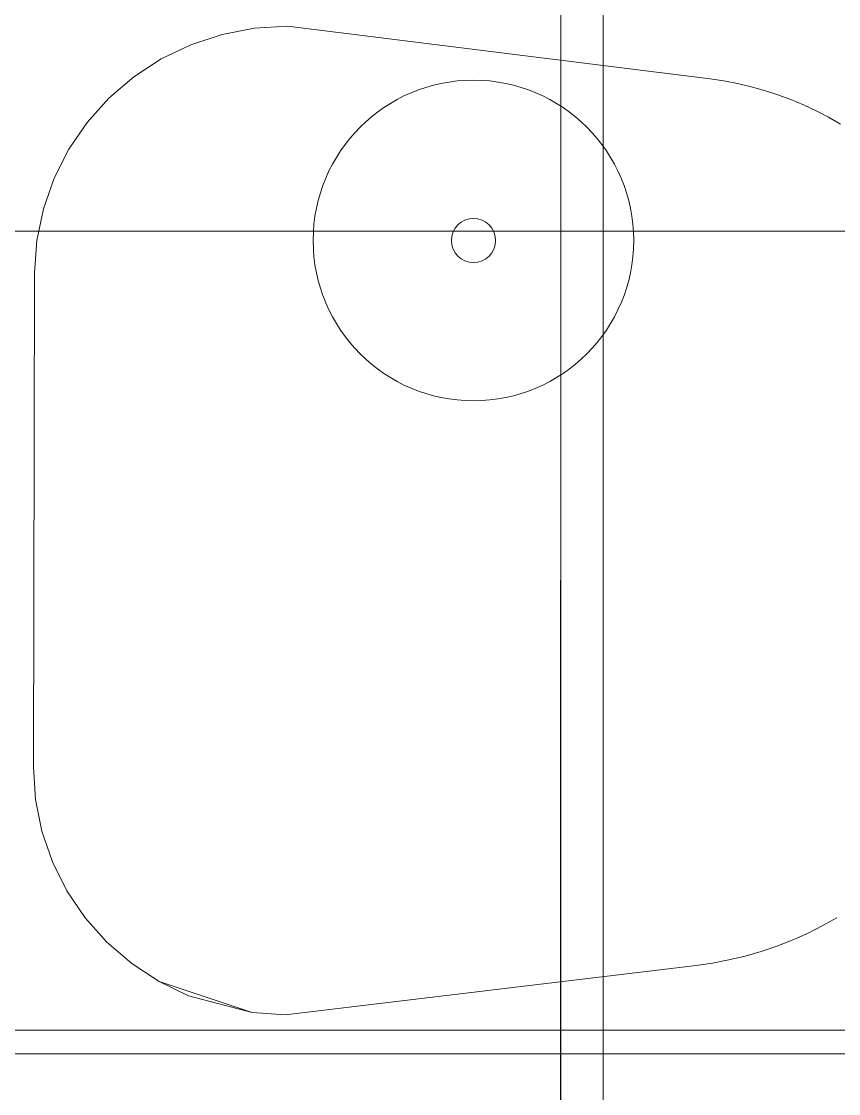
# Model space of a CAD drawing. Extents: x -566 to 72611, y -487 to 32334.
# Drawn here: x 159.19 to 171.61, y 42.04 to 58.33 of the extents above; entities that cross this region are included whole.
import ezdxf

# ---------------------------------------------------------------- set-up
doc = ezdxf.new("R2010")
doc.units = 0
doc.header["$LTSCALE"] = 0.5
doc.header["$MEASUREMENT"] = 0
doc.layers.add('ceilling', color=141, linetype='CONTINUOUS', lineweight=18)
doc.layers.add('light', color=141, linetype='CONTINUOUS', lineweight=20)
doc.layers.add('floor', color=7, linetype='CONTINUOUS', lineweight=5, true_color=0xcfcfcf)
doc.layers.add('layout', color=7, linetype='CONTINUOUS', lineweight=5, true_color=0xcfcfcf)

msp = doc.modelspace()

# ---------------------------------------------------------------- hatches: boundary and pattern name
at = {"layer": 'floor'}
h = msp.add_hatch(dxfattribs=at)
h.set_pattern_fill('ANSI37', color=256, scale=100, angle=45)
h.set_pattern_definition([(90, (243.028, 267.632), (-12.5, 9e-16), []), (180, (243.028, 267.632), (-9e-16, -12.5), [])])
h.paths.add_polyline_path([(253.46925, 349.5), (154.11744, 349.5), (154.11744, 348.5), (101.14781, 348.5), (101.14781, 349.5), (0, 349.5), (0, 344.5), (36, 344.5, -0.33835703), (0, 308.66941), (0, 308.5), (0, 173.75), (253.46925, 173.75)])
h.paths.add_polyline_path([(36, 344.5), (0, 344.5), (0, 308.66941, 0.33835703)], flags=17)
h.paths.add_polyline_path([(253.46925, 173.75), (0, 173.75), (0, 173.74997), (0, 169.75), (253.46925, 169.75)])
h.paths.add_polyline_path([(253.46925, 169.75), (0, 169.75), (0, 149.21137), (36, 149.21137, -0.33835703), (0, 113.38078), (0, 113.21137), (0, 29.94998), (0, -5), (253.46925, -5)])
h.paths.add_polyline_path([(36, 149.21137), (0, 149.21137), (0, 113.38078, 0.33835703)], flags=17)
h.paths.add_polyline_path([(575.25, 169.75), (510, 169.75), (474.75, 169.75), (327.5, 169.75), (285.46925, 169.75), (285.46925, 165.75), (253.46925, 165.75), (253.46925, -5), (263.99725, -5), (263.99725, 95.99051), (287, 95.99051), (287, 97.5), (292, 97.5), (292, -5), (341.25, -5), (341.25, 13.02988), (341.25012, 15.02988), (346.24839, 15.02988, 0.36108524), (374.08728, 41.24999), (346.25012, 41.24999), (346.25012, 42.99999), (341.25, 42.99999), (341.25, 44.99999), (341.25, 97.5), (357.75, 97.5), (405.75, 97.5), (575.25, 97.5)])

# ---------------------------------------------------------------- linework, layer by layer
at = {"layer": 'ceilling'}
msp.add_line((0, 43), (341.25006, 43), dxfattribs=at)
at = {"layer": 'layout'}
for points in [[(167.38887, 65.21128, 96.74628), (167.38704, 34.47083, 96.75867), (167.38887, 34.47077, 96.74628)], [(162.24309, 58.13159, 85.96846), (162.24309, 58.13159, 85.96846), (162.24309, 58.13159, 87.09528), (162.73489, 58.22634, 85.96846)], [(162.73489, 58.22634, 87.09528), (162.73489, 58.22634, 87.09528), (162.73489, 58.22634, 85.96846), (162.24309, 58.13159, 87.09528)], [(162.73489, 58.22634, 85.96846), (162.73489, 58.22634, 85.96846), (162.73489, 58.22634, 87.09528), (163.23497, 58.25728, 85.96846)], [(163.23497, 58.25728, 87.09528), (163.23497, 58.25728, 87.09528), (163.23497, 58.25728, 85.96846), (162.73489, 58.22634, 87.09528)], [(163.23497, 58.25728, 85.96846), (163.23497, 58.25728, 85.96846), (163.23497, 58.25728, 87.09528), (169.65842, 57.45498, 85.96846)], [(169.65842, 57.45498, 87.09528), (169.65842, 57.45498, 87.09528), (169.65842, 57.45498, 85.96846), (163.23497, 58.25728, 87.09528)], [(161.76824, 57.97479, 85.96846), (161.76824, 57.97479, 85.96846), (161.76824, 57.97479, 87.09528), (162.24309, 58.13159, 85.96846)], [(162.24309, 58.13159, 87.09528), (162.24309, 58.13159, 87.09528), (162.24309, 58.13159, 85.96846), (161.76824, 57.97479, 87.09528)], [(161.31828, 57.75855, 85.96846), (161.31828, 57.75855, 85.96846), (161.31828, 57.75855, 87.09528), (161.76824, 57.97479, 85.96846)], [(161.76824, 57.97479, 87.09528), (161.76824, 57.97479, 87.09528), (161.76824, 57.97479, 85.96846), (161.31828, 57.75855, 87.09528)], [(160.9009, 57.48651, 85.96846), (160.9009, 57.48651, 85.96846), (160.9009, 57.48651, 87.09528), (161.31828, 57.75855, 85.96846)], [(161.31828, 57.75855, 87.09528), (161.31828, 57.75855, 87.09528), (161.31828, 57.75855, 85.96846), (160.9009, 57.48651, 87.09528)], [(160.52344, 57.16347, 85.96846), (160.52344, 57.16347, 85.96846), (160.52344, 57.16347, 87.09528), (160.9009, 57.48651, 85.96846)], [(160.9009, 57.48651, 87.09528), (160.9009, 57.48651, 87.09528), (160.9009, 57.48651, 85.96846), (160.52344, 57.16347, 87.09528)], [(169.65842, 57.45498, 85.96846), (169.65842, 57.45498, 85.96846), (169.65842, 57.45498, 87.09528), (169.86782, 57.42434, 85.96846)], [(169.86782, 57.42434, 87.09528), (169.86782, 57.42434, 87.09528), (169.86782, 57.42434, 85.96846), (169.65842, 57.45498, 87.09528)], [(169.86782, 57.42434, 85.96846), (169.86782, 57.42434, 85.96846), (169.86782, 57.42434, 87.09528), (170.07574, 57.38498, 85.96846)], [(170.07574, 57.38498, 87.09528), (170.07574, 57.38498, 87.09528), (170.07574, 57.38498, 85.96846), (169.86782, 57.42434, 87.09528)], [(170.07574, 57.38498, 85.96846), (170.07574, 57.38498, 85.96846), (170.07574, 57.38498, 87.09528), (170.28168, 57.3369, 85.96846)], [(170.28168, 57.3369, 87.09528), (170.28168, 57.3369, 87.09528), (170.28168, 57.3369, 85.96846), (170.07574, 57.38498, 87.09528)], [(170.28168, 57.3369, 85.96846), (170.28168, 57.3369, 85.96846), (170.28168, 57.3369, 87.09528), (170.48541, 57.28021, 85.96846)], [(170.48541, 57.28021, 87.09528), (170.48541, 57.28021, 87.09528), (170.48541, 57.28021, 85.96846), (170.28168, 57.3369, 87.09528)], [(170.48541, 57.28021, 85.96846), (170.48541, 57.28021, 85.96846), (170.48541, 57.28021, 87.09528), (170.68643, 57.21505, 85.96846)], [(170.68643, 57.21505, 87.09528), (170.68643, 57.21505, 87.09528), (170.68643, 57.21505, 85.96846), (170.48541, 57.28021, 87.09528)], [(170.68643, 57.21505, 85.96846), (170.68643, 57.21505, 85.96846), (170.68643, 57.21505, 87.09528), (170.88438, 57.14147, 85.96846)], [(170.88438, 57.14147, 87.09528), (170.88438, 57.14147, 87.09528), (170.88438, 57.14147, 85.96846), (170.68643, 57.21505, 87.09528)], [(160.52344, 57.16347, 85.96846), (160.52344, 57.16347, 85.96846), (160.19214, 56.79485, 85.96846), (160.52344, 57.16347, 87.09528)], [(160.19214, 56.79485, 87.09528), (160.19214, 56.79485, 87.09528), (160.52344, 57.16347, 87.09528), (160.19214, 56.79485, 85.96846)], [(170.88438, 57.14147, 85.96846), (170.88438, 57.14147, 85.96846), (170.88438, 57.14147, 87.09528), (171.07901, 57.05972, 85.96846)], [(171.07901, 57.05972, 87.09528), (171.07901, 57.05972, 87.09528), (171.07901, 57.05972, 85.96846), (170.88438, 57.14147, 87.09528)], [(171.07901, 57.05972, 85.96846), (171.07901, 57.05972, 85.96846), (171.07901, 57.05972, 87.09528), (171.26985, 56.9698, 85.96846)], [(171.26985, 56.9698, 87.09528), (171.26985, 56.9698, 87.09528), (171.26985, 56.9698, 85.96846), (171.07901, 57.05972, 87.09528)], [(171.26985, 56.9698, 85.96846), (171.26985, 56.9698, 85.96846), (171.26985, 56.9698, 87.09528), (171.45651, 56.87201, 85.96846)], [(171.45651, 56.87201, 87.09528), (171.45651, 56.87201, 87.09528), (171.45651, 56.87201, 85.96846), (171.26985, 56.9698, 87.09528)], [(171.45651, 56.87201, 85.96846), (171.45651, 56.87201, 85.96846), (171.45651, 56.87201, 87.09528), (171.63888, 56.76643, 85.96846)], [(171.63888, 56.76643, 87.09528), (171.63888, 56.76643, 87.09528), (171.63888, 56.76643, 85.96846), (171.45651, 56.87201, 87.09528)], [(160.19214, 56.79485, 85.96846), (160.19214, 56.79485, 85.96846), (159.91275, 56.38699, 85.96846), (160.19214, 56.79485, 87.09528)], [(159.91275, 56.38699, 87.09528), (159.91275, 56.38699, 87.09528), (160.19214, 56.79485, 87.09528), (159.91275, 56.38699, 85.96846)], [(159.91275, 56.38699, 85.96846), (159.91275, 56.38699, 85.96846), (159.69005, 55.94683, 85.96846), (159.91275, 56.38699, 87.09528)], [(159.69005, 55.94683, 87.09528), (159.69005, 55.94683, 87.09528), (159.91275, 56.38699, 87.09528), (159.69005, 55.94683, 85.96846)], [(159.69005, 55.94683, 85.96846), (159.69005, 55.94683, 85.96846), (159.52784, 55.48199, 85.96846), (159.69005, 55.94683, 87.09528)], [(159.52784, 55.48199, 87.09528), (159.52784, 55.48199, 87.09528), (159.69005, 55.94683, 87.09528), (159.52784, 55.48199, 85.96846)], [(159.52784, 55.48199, 85.96846), (159.52784, 55.48199, 85.96846), (159.42907, 55.00035, 85.96846), (159.52784, 55.48199, 87.09528)], [(159.42907, 55.00035, 87.09528), (159.42907, 55.00035, 87.09528), (159.52784, 55.48199, 87.09528), (159.42907, 55.00035, 85.96846)], [(159.42907, 55.00035, 85.96846), (159.42907, 55.00035, 85.96846), (159.39509, 54.51013, 85.96846), (159.42907, 55.00035, 87.09528)], [(159.39509, 54.51013, 87.09528), (159.39509, 54.51013, 87.09528), (159.42907, 55.00035, 87.09528), (159.39509, 54.51013, 85.96846)], [(159.39509, 54.51013, 85.96846), (159.39509, 54.51013, 85.96846), (159.37768, 46.99804, 85.96846), (159.39509, 54.51013, 87.09528)], [(159.37768, 46.99804, 87.09528), (159.37768, 46.99804, 87.09528), (159.39509, 54.51013, 87.09528), (159.37768, 46.99804, 85.96846)], [(159.37768, 46.99804, 85.96846), (159.37768, 46.99804, 85.96846), (159.40938, 46.5077, 85.96846), (159.37768, 46.99804, 87.09528)], [(159.40938, 46.5077, 87.09528), (159.40938, 46.5077, 87.09528), (159.37768, 46.99804, 87.09528), (159.40938, 46.5077, 85.96846)], [(159.40938, 46.5077, 85.96846), (159.40938, 46.5077, 85.96846), (159.50592, 46.0256, 85.96846), (159.40938, 46.5077, 87.09528)], [(159.50592, 46.0256, 87.09528), (159.50592, 46.0256, 87.09528), (159.40938, 46.5077, 87.09528), (159.50592, 46.0256, 85.96846)], [(159.50592, 46.0256, 85.96846), (159.50592, 46.0256, 85.96846), (159.66598, 45.55999, 85.96846), (159.50592, 46.0256, 87.09528)], [(159.66598, 45.55999, 87.09528), (159.66598, 45.55999, 87.09528), (159.50592, 46.0256, 87.09528), (159.66598, 45.55999, 85.96846)], [(159.66598, 45.55999, 85.96846), (159.66598, 45.55999, 85.96846), (159.88663, 45.11883, 85.96846), (159.66598, 45.55999, 87.09528)], [(159.88663, 45.11883, 87.09528), (159.88663, 45.11883, 87.09528), (159.66598, 45.55999, 87.09528), (159.88663, 45.11883, 85.96846)], [(159.88663, 45.11883, 85.96846), (159.88663, 45.11883, 85.96846), (160.16413, 44.70965, 85.96846), (159.88663, 45.11883, 87.09528)], [(160.16413, 44.70965, 87.09528), (160.16413, 44.70965, 87.09528), (159.88663, 45.11883, 87.09528), (160.16413, 44.70965, 85.96846)], [(160.16413, 44.70965, 85.96846), (160.16413, 44.70965, 85.96846), (160.49372, 44.3395, 85.96846), (160.16413, 44.70965, 87.09528)], [(160.49372, 44.3395, 87.09528), (160.49372, 44.3395, 87.09528), (160.16413, 44.70965, 87.09528), (160.49372, 44.3395, 85.96846)], [(171.36345, 44.58445, 87.09528), (171.36345, 44.58445, 87.09528), (171.36345, 44.58445, 85.96846), (171.5831, 44.70772, 87.09528)], [(171.5831, 44.70772, 85.96846), (171.5831, 44.70772, 85.96846), (171.5831, 44.70772, 87.09528), (171.36345, 44.58445, 85.96846)], [(171.13821, 44.47141, 87.09528), (171.13821, 44.47141, 87.09528), (171.13821, 44.47141, 85.96846), (171.36345, 44.58445, 87.09528)], [(171.36345, 44.58445, 85.96846), (171.36345, 44.58445, 85.96846), (171.36345, 44.58445, 87.09528), (171.13821, 44.47141, 85.96846)], [(160.49372, 44.3395, 87.09528), (160.49372, 44.3395, 87.09528), (160.49372, 44.3395, 85.96846), (160.86967, 44.01468, 87.09528)], [(160.86967, 44.01468, 85.96846), (160.86967, 44.01468, 85.96846), (160.86967, 44.01468, 87.09528), (160.49372, 44.3395, 85.96846)], [(170.90787, 44.36883, 85.96846), (170.90787, 44.36883, 85.96846), (170.90787, 44.36883, 87.09528), (170.6728, 44.2769, 85.96846)], [(170.90787, 44.36883, 87.09528), (170.90787, 44.36883, 87.09528), (170.6728, 44.2769, 85.96846), (170.6728, 44.2769, 87.09528)], [(170.90787, 44.36883, 87.09528), (170.90787, 44.36883, 87.09528), (170.90787, 44.36883, 85.96846), (171.13821, 44.47141, 87.09528)], [(171.13821, 44.47141, 85.96846), (171.13821, 44.47141, 85.96846), (171.13821, 44.47141, 87.09528), (170.90787, 44.36883, 85.96846)], [(170.19076, 44.12592, 87.09528), (170.19076, 44.12592, 87.09528), (170.19076, 44.12592, 85.96846), (170.43359, 44.19588, 87.09528)], [(170.43359, 44.19588, 85.96846), (170.43359, 44.19588, 85.96846), (170.43359, 44.19588, 87.09528), (170.19076, 44.12592, 85.96846)], [(170.43359, 44.19588, 87.09528), (170.43359, 44.19588, 87.09528), (170.43359, 44.19588, 85.96846), (170.6728, 44.2769, 87.09528)], [(170.6728, 44.2769, 85.96846), (170.6728, 44.2769, 85.96846), (170.6728, 44.2769, 87.09528), (170.43359, 44.19588, 85.96846)], [(160.86967, 44.01468, 87.09528), (160.86967, 44.01468, 87.09528), (160.86967, 44.01468, 85.96846), (161.28579, 43.74077, 87.09528)], [(161.28579, 43.74077, 85.96846), (161.28579, 43.74077, 85.96846), (161.28579, 43.74077, 87.09528), (160.86967, 44.01468, 85.96846)], [(169.44604, 43.98385, 87.09528), (169.44604, 43.98385, 87.09528), (169.44604, 43.98385, 85.96846), (169.69649, 44.0198, 87.09528)], [(169.69649, 44.0198, 85.96846), (169.69649, 44.0198, 85.96846), (169.69649, 44.0198, 87.09528), (169.44604, 43.98385, 85.96846)], [(169.69649, 44.0198, 87.09528), (169.69649, 44.0198, 87.09528), (169.69649, 44.0198, 85.96846), (169.94489, 44.06719, 87.09528)], [(169.94489, 44.06719, 85.96846), (169.94489, 44.06719, 85.96846), (169.94489, 44.06719, 87.09528), (169.69649, 44.0198, 85.96846)], [(169.94489, 44.06719, 87.09528), (169.94489, 44.06719, 87.09528), (169.94489, 44.06719, 85.96846), (170.19076, 44.12592, 87.09528)], [(170.19076, 44.12592, 85.96846), (170.19076, 44.12592, 85.96846), (170.19076, 44.12592, 87.09528), (169.94489, 44.06719, 85.96846)], [(163.20014, 43.23309, 87.09528), (163.20014, 43.23309, 87.09528), (163.20014, 43.23309, 85.96846), (169.44604, 43.98385, 87.09528)], [(169.44604, 43.98385, 85.96846), (169.44604, 43.98385, 85.96846), (169.44604, 43.98385, 87.09528), (163.20014, 43.23309, 85.96846)], [(161.28579, 43.74077, 87.09528), (161.28579, 43.74077, 87.09528), (161.28579, 43.74077, 85.96846), (161.73475, 43.52241, 87.09528)], [(162.70022, 43.26639, 85.96846), (162.70022, 43.26639, 85.96846), (161.73475, 43.52241, 87.09528), (161.28579, 43.74077, 85.96846)], [(162.70022, 43.26639, 87.09528), (162.70022, 43.26639, 87.09528), (162.70022, 43.26639, 85.96846), (163.20014, 43.23309, 87.09528)], [(163.20014, 43.23309, 85.96846), (163.20014, 43.23309, 85.96846), (163.20014, 43.23309, 87.09528), (162.70022, 43.26639, 85.96846)]]:
    msp.add_3dface(points, dxfattribs=at)
at = {"layer": 'light', "color": 9, "true_color": 0xc9c9c9}
for radius in [2.43618, 0.33629]:
    msp.add_circle((166.06343, 55), radius, dxfattribs=at)

doc.saveas('drawing.dxf')
